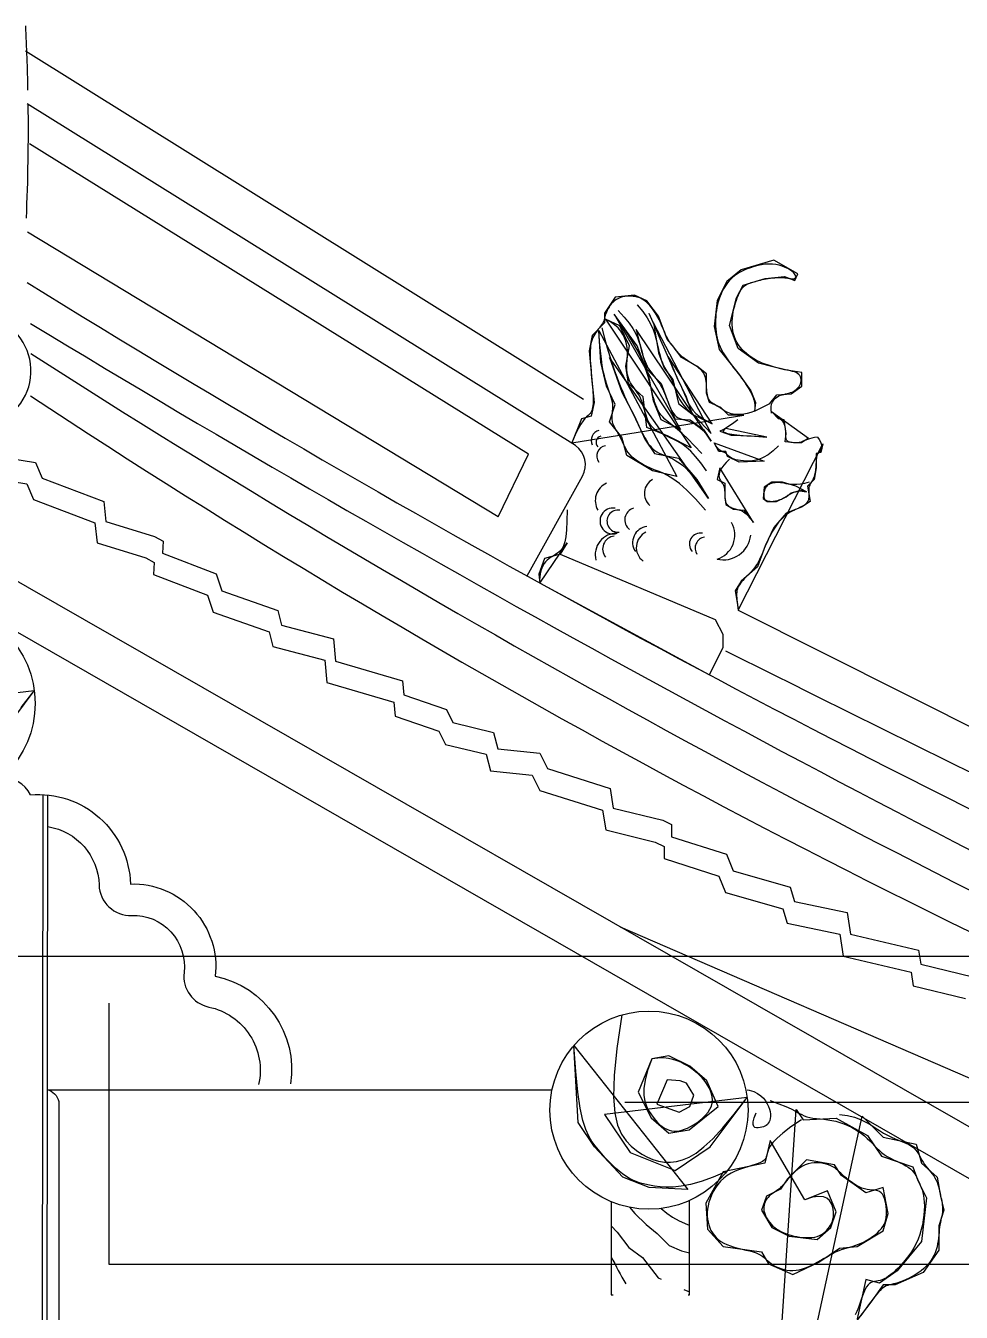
# Model space of a CAD drawing. Header units: metres. Extents: x 986 to 9059, y 312 to 6351.
# Drawn here: x 6278 to 7471, y 4300 to 5940 of the extents above; entities that cross this region are included whole.
import ezdxf

# ---------------------------------------------------------------- set-up
doc = ezdxf.new("R2010")
doc.units = ezdxf.units.M
for name, color, linetype in [('3', 3, 'Continuous'), ('4', 4, 'Continuous'), ('7', 7, 'Continuous'), ('DIM', 3, 'Continuous')]:
    doc.layers.add(name, color=color, linetype=linetype)
doc.dimstyles.get("Standard").update_dxf_attribs({"dimtxt": 2.5, "dimasz": 2.5, "dimexe": 1.25, "dimexo": 0.625, "dimtad": 1, "dimcen": 2.5, "dimazin": 3, "dimtfac": 1, "dimtmove": 0, "dimatfit": 3})

msp = doc.modelspace()

# ---------------------------------------------------------------- linework, layer by layer
at = {"layer": '3'}
msp.add_line((6298.95, 3742.85), (6300.65, 4960.08), dxfattribs=at)
for points in [[(6917.46, 5238.82), (6988.2, 5366.02, 0.38), (6979.29, 5405.1), (6280, 5840.81)], [(6284.25, 4959.83, -0.43), (6411.85, 4846.08, -0.46), (6519.82, 4728.42, -0.4), (6616.01, 4591.14)], [(6306.6, 4919.27, -0.36), (6371.86, 4844.9, 0.42), (6413.35, 4806.11, -0.46), (6480.12, 4733.34, 0.39), (6511.72, 4689.25, -0.42), (6575.19, 4590.3)], [(6305.33, 4583.81, -0.31), (6320.33, 4568.6), (6320.33, 4258.67, -0.31), (6305.33, 4243.46)], [(7024.77, 4370.87, 0.02), (7043.33, 4336.33)]]:
    msp.add_lwpolyline(points, format="xyb", dxfattribs=at)
for points in [[(6880.73, 5314.25), (6919.33, 5394.02), (6283.22, 5789.55)], [(6880.73, 5314.25), (6280.73, 5677.32)], [(6959.75, 5266.81), (7157.06, 5183.36), (7167.14, 5164.66), (7167.14, 5147.39), (7149.81, 5112.74), (6933.69, 5229.84)], [(6272.66, 5071.02), (6289.28, 5092.48), (6107.53, 5070.83)], [(6241.94, 5029.43), (6289.28, 5092.48)], [(7038.23, 4679.14), (7038.23, 4679.14), (7031.73, 4636.19), (7028.38, 4601.75), (7027.74, 4574.73), (7029.38, 4554), (7032.88, 4538.47), (7037.81, 4527.04), (7043.74, 4518.6), (7050.24, 4512.05), (7056.96, 4506.48), (7063.81, 4501.72), (7070.81, 4497.82), (7077.95, 4494.8), (7085.23, 4492.71), (7092.64, 4491.56), (7100.2, 4491.4), (7107.89, 4492.27), (7115.77, 4494.25), (7124.06, 4497.72), (7133.04, 4503.1), (7142.99, 4510.84), (7154.2, 4521.36), (7166.93, 4535.09), (7181.46, 4552.48), (7198.08, 4573.94), (7016.33, 4552.29), (7048.72, 4503.68), (7106.43, 4481.03), (7150.74, 4510.88), (7198.08, 4573.94)], [(7172.41, 4480.07), (7172.41, 4480.07), (7154.79, 4472.43), (7139.34, 4466.82), (7125.84, 4462.98), (7114.07, 4460.64), (7103.82, 4459.52), (7094.85, 4459.36), (7086.94, 4459.88), (7079.89, 4460.82), (7073.48, 4461.94), (7067.62, 4463.24), (7062.21, 4464.75), (7057.19, 4466.49), (7052.45, 4468.51), (7047.93, 4470.83), (7043.53, 4473.5), (7039.17, 4476.53), (7034.79, 4479.95), (7030.38, 4483.74), (7025.97, 4487.87), (7021.56, 4492.29), (7017.17, 4496.98), (7012.81, 4501.89), (7008.51, 4506.99), (7004.27, 4512.26), (7000.11, 4517.8), (6996.09, 4524.42), (6992.23, 4533.07), (6988.59, 4544.69), (6985.22, 4560.24), (6982.15, 4580.68), (6979.43, 4606.95), (6977.12, 4640), (7122.33, 4456.73), (7073.21, 4459.31), (7039.6, 4472.22), (7003.41, 4510.96), (6982.72, 4541.96), (6977.12, 4640)], [(7076.54, 4623.09), (7076.54, 4623.09), (7071.13, 4608.43), (7067.83, 4595.93), (7066.33, 4585.36), (7066.33, 4576.46), (7067.51, 4569.01), (7069.59, 4562.75), (7072.24, 4557.45), (7075.17, 4552.86), (7078.12, 4548.78), (7081.05, 4545.16), (7083.96, 4541.98), (7086.87, 4539.23), (7089.79, 4536.91), (7092.73, 4534.99), (7095.7, 4533.46), (7098.7, 4532.31), (7101.75, 4531.54), (7104.87, 4531.14), (7108.07, 4531.11), (7111.37, 4531.47), (7114.78, 4532.21), (7118.31, 4533.34), (7121.99, 4534.87), (7125.84, 4536.79), (7129.83, 4539.11), (7133.89, 4541.78), (7137.87, 4544.77), (7141.66, 4548.03), (7145.14, 4551.51), (7148.18, 4555.18), (7150.66, 4558.98), (7152.46, 4562.87), (7153.49, 4566.81), (7153.8, 4570.77), (7153.48, 4574.71), (7152.61, 4578.59), (7151.28, 4582.39), (7149.58, 4586.06), (7147.6, 4589.57), (7145.42, 4592.9), (7143.1, 4596.01), (7140.65, 4598.92), (7138.05, 4601.67), (7135.26, 4604.3), (7132.28, 4606.82), (7129.07, 4609.27), (7125.61, 4611.68), (7121.89, 4614.09), (7117.87, 4616.49), (7113.5, 4618.79), (7108.72, 4620.85), (7103.47, 4622.55), (7097.68, 4623.75), (7091.31, 4624.33), (7084.28, 4624.15), (7076.54, 4623.09), (7059.03, 4580.89), (7075.51, 4547.85), (7098.19, 4528.38), (7123.95, 4532.5), (7161.05, 4562.36), (7146.62, 4595.3), (7124.98, 4613.83), (7098.19, 4627.21), (7076.54, 4623.09)], [(7096.12, 4596.33), (7082.73, 4565.44), (7111.58, 4555.15), (7124.98, 4562.36), (7130.13, 4576.77), (7120.86, 4592.21), (7112.61, 4595.3), (7096.12, 4596.33)], [(7198.05, 4583.61), (7200.44, 4583.27), (7206.39, 4581.47), (7211.36, 4579.05), (7215.47, 4576.15), (7218.83, 4572.91), (7221.54, 4569.49), (7223.7, 4566.02), (7225.36, 4562.57), (7226.56, 4559.17), (7227.34, 4555.88), (7227.72, 4552.75), (7227.75, 4549.82), (7227.46, 4547.14), (7226.9, 4544.76), (7226.09, 4542.72), (7225.04, 4540.98), (7223.78, 4539.54), (7222.3, 4538.35), (7220.63, 4537.38), (7218.77, 4536.61), (7216.73, 4536.01), (7214.52, 4535.53), (7212.19, 4535.21), (7209.92, 4535.21), (7207.92, 4535.75), (7206.41, 4537.06), (7205.61, 4539.35), (7205.71, 4542.85), (7206.95, 4547.78), (7209.53, 4554.36)], [(7227.27, 4569.86), (7227.27, 4569.86), (7238.45, 4565.92), (7247.33, 4562.38), (7254.29, 4559.23), (7259.74, 4556.48), (7264.05, 4554.11), (7267.64, 4552.11), (7270.89, 4550.47), (7274.19, 4549.19), (7277.87, 4548.24), (7281.94, 4547.55), (7286.34, 4547.02), (7291, 4546.56), (7295.88, 4546.09), (7300.9, 4545.51), (7306.01, 4544.73), (7311.14, 4543.65), (7316.24, 4542.23), (7321.27, 4540.45), (7326.19, 4538.38), (7330.95, 4536.04), (7335.53, 4533.48), (7339.87, 4530.73), (7343.95, 4527.83), (7347.72, 4524.83), (7351.16, 4521.76), (7354.35, 4518.65), (7357.36, 4515.54), (7360.28, 4512.46), (7363.21, 4509.46), (7366.22, 4506.56), (7369.4, 4503.8), (7372.85, 4501.21), (7376.6, 4498.81), (7380.6, 4496.59), (7384.72, 4494.51), (7388.87, 4492.53), (7392.93, 4490.62), (7396.8, 4488.75), (7400.36, 4486.87), (7403.51, 4484.97), (7406.17, 4482.99), (7408.39, 4480.95), (7410.24, 4478.84), (7411.78, 4476.66), (7413.1, 4474.41), (7414.27, 4472.09), (7415.36, 4469.71), (7416.44, 4467.25), (7417.58, 4464.71), (7418.74, 4462.05), (7419.89, 4459.21), (7420.97, 4456.13), (7421.95, 4452.75), (7422.78, 4449.03), (7423.43, 4444.9), (7423.83, 4440.3), (7423.97, 4435.22), (7423.82, 4429.71), (7423.36, 4423.88), (7422.59, 4417.83), (7421.49, 4411.66), (7420.04, 4405.47), (7418.24, 4399.36), (7416.08, 4393.43), (7413.54, 4387.75), (7410.69, 4382.36), (7407.59, 4377.27), (7404.3, 4372.48), (7400.89, 4368), (7397.42, 4363.84), (7393.96, 4360.01), (7390.58, 4356.51), (7387.32, 4353.36), (7384.2, 4350.56), (7381.19, 4348.09), (7378.3, 4345.95), (7375.51, 4344.14), (7372.81, 4342.66), (7370.2, 4341.49), (7367.67, 4340.64), (7365.21, 4340.08), (7362.83, 4339.69), (7360.52, 4339.31), (7358.3, 4338.81), (7356.16, 4338.04), (7354.11, 4336.86), (7352.16, 4335.11), (7350.31, 4332.65), (7348.55, 4329.4), (7346.86, 4325.45), (7345.2, 4320.99), (7343.52, 4316.17), (7341.79, 4311.16), (7339.97, 4306.12), (7338.02, 4301.22), (7335.9, 4296.64)], [(7267.17, 4545.5), (7267.17, 4545.5), (7253.9, 4536.29), (7243.73, 4528.48), (7236.23, 4521.92), (7230.96, 4516.46), (7227.5, 4511.94), (7225.4, 4508.21), (7224.23, 4505.11), (7223.57, 4502.5), (7223.03, 4500.23), (7222.46, 4498.25), (7221.73, 4496.51), (7220.75, 4494.95), (7219.41, 4493.55), (7217.6, 4492.25), (7215.2, 4491), (7212.12, 4489.76), (7208.28, 4488.49), (7203.81, 4487.13), (7198.86, 4485.64), (7193.6, 4483.95), (7188.18, 4482.02), (7182.76, 4479.8), (7177.51, 4477.23), (7172.58, 4474.26), (7168.11, 4470.86), (7164.11, 4467.09), (7160.57, 4463), (7157.48, 4458.67), (7154.82, 4454.16), (7152.58, 4449.55), (7150.74, 4444.91), (7149.31, 4440.3), (7148.25, 4435.79), (7147.56, 4431.39), (7147.22, 4427.11), (7147.23, 4422.95), (7147.56, 4418.94), (7148.21, 4415.08), (7149.17, 4411.37), (7150.41, 4407.82), (7151.94, 4404.45), (7153.77, 4401.26), (7155.91, 4398.26), (7158.4, 4395.46), (7161.26, 4392.86), (7164.49, 4390.48), (7168.14, 4388.33), (7172.21, 4386.41), (7176.71, 4384.73), (7181.53, 4383.23), (7186.52, 4381.89), (7191.57, 4380.64), (7196.52, 4379.45), (7201.26, 4378.26), (7205.64, 4377.03), (7209.53, 4375.71), (7212.84, 4374.26), (7215.65, 4372.69), (7218.08, 4371.03), (7220.25, 4369.29), (7222.28, 4367.51), (7224.29, 4365.69), (7226.4, 4363.86), (7228.75, 4362.05), (7231.41, 4360.28), (7234.37, 4358.59), (7237.61, 4357.04), (7241.08, 4355.68), (7244.73, 4354.57), (7248.54, 4353.75), (7252.46, 4353.27), (7256.46, 4353.19), (7260.49, 4353.55), (7264.54, 4354.3), (7268.59, 4355.4), (7272.62, 4356.79), (7276.62, 4358.43), (7280.57, 4360.25), (7284.44, 4362.22), (7288.23, 4364.27), (7291.92, 4366.35), (7295.51, 4368.44), (7299.01, 4370.49), (7302.41, 4372.48), (7305.73, 4374.36), (7308.96, 4376.1), (7312.12, 4377.67), (7315.21, 4379.03), (7318.22, 4380.17), (7321.2, 4381.12), (7324.17, 4381.97), (7327.17, 4382.77), (7330.21, 4383.58), (7333.34, 4384.48), (7336.58, 4385.52), (7339.96, 4386.78), (7343.5, 4388.3), (7347.14, 4390.06), (7350.8, 4392.04), (7354.42, 4394.21), (7357.91, 4396.53), (7361.21, 4398.98), (7364.24, 4401.52), (7366.93, 4404.13), (7369.22, 4406.78), (7371.12, 4409.48), (7372.66, 4412.25), (7373.86, 4415.11), (7374.75, 4418.07), (7375.35, 4421.16), (7375.69, 4424.38), (7375.8, 4427.75), (7375.7, 4431.28), (7375.38, 4434.89), (7374.85, 4438.47), (7374.09, 4441.92), (7373.11, 4445.15), (7371.9, 4448.05), (7370.46, 4450.53), (7368.78, 4452.48), (7366.86, 4453.86), (7364.71, 4454.74), (7362.34, 4455.27), (7359.77, 4455.58), (7357.01, 4455.8), (7354.08, 4456.07), (7350.97, 4456.52), (7347.72, 4457.28), (7344.34, 4458.46), (7340.87, 4460.02), (7337.39, 4461.88), (7333.96, 4463.97), (7330.62, 4466.22), (7327.46, 4468.55), (7324.51, 4470.88), (7321.86, 4473.15), (7319.52, 4475.3), (7317.43, 4477.31), (7315.5, 4479.19), (7313.63, 4480.95), (7311.73, 4482.59), (7309.7, 4484.11), (7307.44, 4485.51), (7304.86, 4486.81), (7301.89, 4488), (7298.58, 4489.03), (7295.01, 4489.87), (7291.23, 4490.46), (7287.34, 4490.75), (7283.4, 4490.7), (7279.49, 4490.27), (7275.67, 4489.4), (7272.02, 4488.06), (7268.55, 4486.32), (7265.27, 4484.26), (7262.18, 4481.97), (7259.31, 4479.51), (7256.65, 4476.99), (7254.22, 4474.47), (7252.02, 4472.05), (7250.06, 4469.78), (7248.29, 4467.67), (7246.66, 4465.71), (7245.14, 4463.88), (7243.67, 4462.17), (7242.2, 4460.58), (7240.69, 4459.07), (7239.09, 4457.65), (7237.37, 4456.3), (7235.54, 4454.99), (7233.65, 4453.69), (7231.75, 4452.39), (7229.86, 4451.05), (7228.02, 4449.66), (7226.29, 4448.17), (7224.68, 4446.58), (7223.25, 4444.85), (7222, 4442.99), (7220.97, 4441.01), (7220.15, 4438.92), (7219.59, 4436.72), (7219.28, 4434.43), (7219.25, 4432.05), (7219.51, 4429.6), (7220.08, 4427.08), (7220.93, 4424.52), (7222.06, 4421.95), (7223.43, 4419.4), (7225.03, 4416.91), (7226.83, 4414.49), (7228.82, 4412.19), (7230.96, 4410.04), (7233.25, 4408.04), (7235.68, 4406.22), (7238.28, 4404.55), (7241.03, 4403.02), (7243.96, 4401.64), (7247.07, 4400.38), (7250.37, 4399.25), (7253.87, 4398.22), (7257.57, 4397.31), (7261.41, 4396.53), (7265.34, 4395.9), (7269.3, 4395.46), (7273.22, 4395.22), (7277.04, 4395.21), (7280.71, 4395.47), (7284.17, 4396.01), (7287.36, 4396.85), (7290.28, 4397.98), (7292.96, 4399.35), (7295.39, 4400.95), (7297.6, 4402.73), (7299.6, 4404.68), (7301.4, 4406.75), (7303.01, 4408.93), (7304.45, 4411.18), (7305.68, 4413.54), (7306.7, 4416.02), (7307.47, 4418.66), (7307.97, 4421.5), (7308.18, 4424.55), (7308.08, 4427.86), (7307.63, 4431.44), (7306.79, 4435.28), (7305.35, 4439.11), (7303.1, 4442.6), (7299.8, 4445.42), (7295.23, 4447.26), (7289.16, 4447.79), (7281.36, 4446.69), (7271.61, 4443.62), (7227.27, 4518.92), (7222.83, 4498.99), (7220.62, 4490.13), (7167.41, 4479.06), (7145.24, 4439.2), (7147.46, 4405.98), (7167.41, 4383.83), (7216.18, 4377.18), (7225.05, 4361.68), (7256.09, 4348.39), (7289.34, 4363.9), (7315.94, 4381.61), (7338.11, 4383.83), (7371.37, 4403.76), (7378.02, 4425.91), (7371.37, 4459.13), (7349.2, 4452.48), (7318.16, 4474.63), (7309.29, 4487.92), (7273.82, 4494.56), (7249.44, 4470.2), (7240.57, 4456.91), (7222.83, 4448.05), (7216.18, 4430.34), (7229.48, 4408.19), (7251.65, 4397.12), (7287.12, 4392.69), (7304.86, 4408.19), (7311.51, 4428.12), (7300.43, 4454.7), (7271.61, 4443.62)], [(7239.79, 4243.68), (7260.52, 4558.79), (7269.39, 4545.5), (7311.51, 4547.72), (7351.42, 4525.57), (7369.15, 4498.99), (7409.06, 4485.7), (7415.71, 4467.99), (7426.79, 4445.84), (7420.14, 4390.47), (7389.1, 4352.82), (7366.93, 4337.32), (7349.2, 4341.75), (7338.11, 4291.6)], [(7278.26, 4245.09), (7344.76, 4549.93), (7371.37, 4523.35), (7413.49, 4514.49), (7420.14, 4490.13), (7440.09, 4472.42), (7444.53, 4448.05), (7448.96, 4430.34), (7442.31, 4410.4), (7442.31, 4379.4), (7422.36, 4350.61), (7386.89, 4335.11), (7371.37, 4335.11), (7355.85, 4312.96), (7322.59, 4269.45)], [(7315.94, 4552.14), (7315.94, 4552.14), (7326.06, 4550.83), (7334.9, 4548.66), (7342.66, 4545.84), (7349.52, 4542.55), (7355.67, 4538.98), (7361.3, 4535.33), (7366.6, 4531.78), (7371.74, 4528.52), (7376.87, 4525.7), (7381.96, 4523.28), (7386.94, 4521.16), (7391.74, 4519.25), (7396.27, 4517.46), (7400.47, 4515.7), (7404.26, 4513.88), (7407.58, 4511.91), (7410.36, 4509.72), (7412.69, 4507.33), (7414.66, 4504.79), (7416.35, 4502.13), (7417.88, 4499.4), (7419.32, 4496.65), (7420.78, 4493.92), (7422.36, 4491.24), (7424.11, 4488.66), (7426.02, 4486.15), (7428.03, 4483.7), (7430.07, 4481.27), (7432.1, 4478.85), (7434.05, 4476.4), (7435.87, 4473.89), (7437.51, 4471.31), (7438.91, 4468.63), (7440.11, 4465.88), (7441.12, 4463.07), (7441.99, 4460.24), (7442.73, 4457.4), (7443.38, 4454.59), (7443.97, 4451.84), (7444.53, 4449.16), (7445.08, 4446.58), (7445.61, 4444.09), (7446.09, 4441.66), (7446.51, 4439.29), (7446.85, 4436.95), (7447.07, 4434.63), (7447.17, 4432.31), (7447.11, 4429.97), (7446.89, 4427.59), (7446.53, 4425.17), (7446.07, 4422.67), (7445.54, 4420.09), (7444.98, 4417.41), (7444.41, 4414.6), (7443.88, 4411.66), (7443.42, 4408.56), (7443.05, 4405.29), (7442.72, 4401.88), (7442.4, 4398.35), (7442.03, 4394.72), (7441.56, 4391.02), (7440.92, 4387.28), (7440.08, 4383.52), (7438.98, 4379.77), (7437.58, 4376.05), (7435.88, 4372.39), (7433.88, 4368.81), (7431.59, 4365.33), (7429.03, 4361.96), (7426.2, 4358.75), (7423.11, 4355.69), (7419.77, 4352.82), (7416.2, 4350.16), (7412.45, 4347.71), (7408.6, 4345.47), (7404.71, 4343.46), (7400.86, 4341.67), (7397.12, 4340.11), (7393.54, 4338.78), (7390.21, 4337.69), (7387.17, 4336.83), (7384.41, 4336.14), (7381.88, 4335.54), (7379.54, 4334.97), (7377.36, 4334.34), (7375.3, 4333.59), (7373.31, 4332.64), (7371.37, 4331.41), (7369.42, 4329.86), (7367.44, 4327.96), (7365.39, 4325.71), (7363.24, 4323.13), (7360.95, 4320.2), (7358.48, 4316.94), (7355.81, 4313.33), (7352.89, 4309.4), (7349.72, 4305.15), (7346.32, 4300.69), (7342.77, 4296.14)], [(7047.88, 4433.99), (7054.74, 4426.18), (7069.14, 4411.94), (7083.5, 4400.38), (7098.42, 4385.13), (7114.51, 4378.29), (7124.36, 4375.65)], [(7088.34, 4432.44), (7088.41, 4432.38), (7095.46, 4426.33), (7102.78, 4421.34), (7111.34, 4416.81), (7122.12, 4412.17), (7124.36, 4411.32)], [(7024.77, 4410.24), (7032.34, 4402.17), (7047.27, 4382.73), (7064.6, 4370), (7084.74, 4344.04), (7088.52, 4342.19)], [(7117.12, 4329.05), (7124.36, 4326.19)]]:
    msp.add_lwpolyline(points, dxfattribs=at)
for centre, radius, start, end in [((3683.71, 5808.43), 2597.97, 1.1, 2.91), ((3683.71, 5808.43), 2597.97, 357.5, 0.71), ((14085.35, 18171.87), 14786.57, 238.14, 244.94), ((16529.76, 22438.05), 19743.59, 238.74, 243.86), ((13534.19, 16819.1), 13422.67, 237.31, 244.88), ((12133.73, 14332.54), 10620.16, 236.58, 246.72), ((35871.33, 62607.72), 64233.02, 243.46, 244.13), ((6250.88, 4943.71), 37.05, 25.78, 97.11)]:
    msp.add_arc(centre, radius, start, end, dxfattribs=at)
at = {"layer": '4'}
for p, q in [((7657.42, 4368.94), (6164.85, 5226.17)), ((7186.62, 5195.39), (7862.98, 4855.51)), ((6304.95, 3742.85), (6306.65, 4959.6))]:
    msp.add_line(p, q, dxfattribs=at)
for points in [[(6989.57, 5463.59), (6278.12, 5907.89)], [(7229.22, 5446.43), (7229.22, 5446.43), (7228.73, 5450.78), (7228.77, 5454.53), (7229.28, 5457.73), (7230.2, 5460.44), (7231.46, 5462.7), (7232.99, 5464.57), (7234.74, 5466.1), (7236.64, 5467.34), (7238.64, 5468.34), (7240.69, 5469.14), (7242.8, 5469.8), (7244.93, 5470.36), (7247.06, 5470.87), (7249.18, 5471.37), (7251.26, 5471.91), (7253.29, 5472.54), (7255.24, 5473.3), (7257.09, 5474.18), (7258.84, 5475.2), (7260.46, 5476.34), (7261.94, 5477.61), (7263.25, 5479), (7264.39, 5480.5), (7265.34, 5482.13), (7266.07, 5483.86), (7266.58, 5485.67), (7266.84, 5487.51), (7266.84, 5489.35), (7266.57, 5491.13), (7266, 5492.83), (7265.12, 5494.4), (7263.91, 5495.8), (7262.36, 5497), (7260.49, 5498.03), (7258.32, 5498.92), (7255.87, 5499.7), (7253.16, 5500.42), (7250.21, 5501.11), (7247.05, 5501.8), (7243.69, 5502.53), (7240.16, 5503.34), (7236.5, 5504.23), (7232.74, 5505.21), (7228.91, 5506.31), (7225.05, 5507.51), (7221.2, 5508.84), (7217.39, 5510.31), (7213.67, 5511.92), (7210.05, 5513.68), (7206.56, 5515.59), (7203.22, 5517.67), (7200.03, 5519.9), (7197.02, 5522.3), (7194.19, 5524.86), (7191.57, 5527.59), (7189.16, 5530.48), (7186.98, 5533.55), (7185.04, 5536.78), (7183.34, 5540.17), (7181.91, 5543.69), (7180.74, 5547.36), (7179.85, 5551.14), (7179.25, 5555.04), (7178.95, 5559.05), (7178.94, 5563.14), (7179.2, 5567.28), (7179.69, 5571.42), (7180.38, 5575.5), (7181.21, 5579.47), (7182.16, 5583.29), (7183.19, 5586.91), (7184.26, 5590.26), (7185.33, 5593.33), (7186.41, 5596.1), (7187.5, 5598.59), (7188.6, 5600.82), (7189.72, 5602.8), (7190.86, 5604.55), (7192.04, 5606.08), (7193.24, 5607.4), (7194.49, 5608.53), (7195.78, 5609.5), (7197.12, 5610.33), (7198.53, 5611.05), (7200, 5611.68), (7201.54, 5612.25), (7203.17, 5612.79), (7204.88, 5613.32), (7206.69, 5613.86), (7208.6, 5614.42), (7210.61, 5614.98), (7212.72, 5615.54), (7214.94, 5616.09), (7217.26, 5616.62), (7219.7, 5617.13), (7222.24, 5617.6), (7224.9, 5618.04), (7227.63, 5618.43), (7230.41, 5618.76), (7233.2, 5619.03), (7235.95, 5619.22), (7238.64, 5619.32), (7241.23, 5619.33), (7243.69, 5619.23), (7245.98, 5619.03), (7248.1, 5618.75), (7250.05, 5618.44), (7251.83, 5618.14), (7253.46, 5617.88), (7254.92, 5617.71), (7256.22, 5617.68), (7257.37, 5617.81), (7258.36, 5618.14), (7259.15, 5618.67), (7259.68, 5619.4), (7259.93, 5620.31), (7259.82, 5621.38), (7259.33, 5622.63), (7258.39, 5624.02), (7256.96, 5625.56), (7255.02, 5627.22), (7252.58, 5628.94), (7249.7, 5630.65), (7246.42, 5632.27), (7242.79, 5633.72), (7238.84, 5634.94), (7234.63, 5635.85), (7230.21, 5636.37), (7225.62, 5636.46), (7220.92, 5636.14), (7216.18, 5635.46), (7211.47, 5634.49), (7206.86, 5633.26), (7202.41, 5631.84), (7198.19, 5630.28), (7194.26, 5628.62), (7190.69, 5626.92), (7187.44, 5625.16), (7184.49, 5623.33), (7181.81, 5621.43), (7179.35, 5619.43), (7177.09, 5617.32), (7174.99, 5615.08), (7173.02, 5612.71), (7171.16, 5610.18), (7169.39, 5607.51), (7167.73, 5604.68), (7166.18, 5601.71), (7164.75, 5598.6), (7163.43, 5595.35), (7162.24, 5591.96), (7161.18, 5588.43), (7160.25, 5584.77), (7159.46, 5581), (7158.81, 5577.14), (7158.29, 5573.23), (7157.93, 5569.27), (7157.7, 5565.3), (7157.63, 5561.34), (7157.71, 5557.42), (7157.94, 5553.54), (7158.35, 5549.71), (7158.94, 5545.91), (7159.75, 5542.14), (7160.79, 5538.37), (7162.07, 5534.61), (7163.63, 5530.82), (7165.47, 5527.02), (7167.6, 5523.18), (7169.98, 5519.32), (7172.55, 5515.49), (7175.25, 5511.69), (7178.01, 5507.96), (7180.78, 5504.32), (7183.49, 5500.8), (7186.1, 5497.43), (7188.54, 5494.22), (7190.82, 5491.16), (7192.95, 5488.23), (7194.94, 5485.39), (7196.8, 5482.64), (7198.55, 5479.93), (7200.18, 5477.25), (7201.72, 5474.58), (7203.16, 5471.89), (7204.48, 5469.13), (7205.63, 5466.27), (7206.58, 5463.25), (7207.27, 5460.05), (7207.69, 5456.61), (7207.77, 5452.89), (7207.49, 5448.85), (7227.15, 5458.87), (7235.72, 5469.89), (7254.1, 5471.11), (7267.58, 5480.91), (7267.58, 5498.04), (7245.53, 5501.72), (7212.44, 5510.29), (7186.71, 5528.65), (7175.68, 5558.03), (7184.26, 5593.53), (7192.84, 5609.44), (7203.86, 5613.11), (7221.02, 5618.01), (7245.53, 5620.46), (7259.01, 5615.56), (7262.68, 5624.13), (7232.05, 5641.27), (7190.38, 5629.03), (7172, 5614.34), (7159.75, 5589.86), (7156.07, 5556.8), (7162.2, 5527.42), (7187.93, 5495.6), (7202.64, 5474.78), (7208.77, 5460.09), (7207.49, 5448.85)], [(7207.49, 5448.85), (7207.49, 5448.85), (7202.59, 5447.22), (7198.04, 5446.01), (7193.83, 5445.19), (7189.95, 5444.72), (7186.39, 5444.55), (7183.16, 5444.66), (7180.24, 5445), (7177.64, 5445.53), (7175.33, 5446.21), (7173.29, 5447.02), (7171.45, 5447.93), (7169.77, 5448.92), (7168.22, 5449.95), (7166.72, 5451.01), (7165.25, 5452.06), (7163.75, 5453.08), (7162.19, 5454.05), (7160.57, 5454.98), (7158.95, 5455.89), (7157.34, 5456.8), (7155.78, 5457.73), (7154.3, 5458.7), (7152.93, 5459.73), (7151.7, 5460.83), (7150.64, 5462.03), (7149.73, 5463.33), (7148.96, 5464.76), (7148.33, 5466.31), (7147.81, 5468.01), (7147.39, 5469.87), (7147.06, 5471.89), (7146.8, 5474.09), (7146.59, 5476.47), (7146.41, 5478.99), (7146.23, 5481.6), (7146.01, 5484.24), (7145.72, 5486.86), (7145.33, 5489.41), (7144.82, 5491.84), (7144.14, 5494.09), (7143.28, 5496.12), (7142.24, 5497.95), (7141.03, 5499.62), (7139.65, 5501.15), (7138.12, 5502.57), (7136.45, 5503.93), (7134.64, 5505.23), (7132.71, 5506.53), (7130.66, 5507.84), (7128.54, 5509.18), (7126.36, 5510.54), (7124.15, 5511.94), (7121.96, 5513.37), (7119.81, 5514.85), (7117.73, 5516.38), (7115.76, 5517.96), (7113.91, 5519.59), (7112.18, 5521.26), (7110.57, 5522.95), (7109.07, 5524.64), (7107.66, 5526.31), (7106.34, 5527.94), (7105.09, 5529.52), (7103.91, 5531.01), (7102.79, 5532.43), (7101.71, 5533.8), (7100.66, 5535.18), (7099.62, 5536.62), (7098.58, 5538.18), (7097.53, 5539.91), (7096.45, 5541.85), (7095.33, 5544.07), (7094.15, 5546.6), (7092.92, 5549.39), (7091.63, 5552.38), (7090.28, 5555.52), (7088.87, 5558.75), (7087.41, 5562), (7085.88, 5565.22), (7084.3, 5568.35), (7082.67, 5571.33), (7080.98, 5574.16), (7079.24, 5576.82), (7077.46, 5579.32), (7075.64, 5581.64), (7073.79, 5583.79), (7071.91, 5585.75), (7070.01, 5587.53), (7068.08, 5589.12), (7066.12, 5590.52), (7064.11, 5591.74), (7062.04, 5592.78), (7059.9, 5593.65), (7057.66, 5594.36), (7055.31, 5594.9), (7052.85, 5595.28), (7050.26, 5595.51), (7047.58, 5595.57), (7044.84, 5595.44), (7042.08, 5595.1), (7039.34, 5594.55), (7036.65, 5593.76), (7034.07, 5592.72), (7031.61, 5591.41), (7029.32, 5589.82), (7027.21, 5587.99), (7025.29, 5585.99), (7023.54, 5583.86), (7021.99, 5581.65), (7020.64, 5579.41), (7019.49, 5577.21), (7018.54, 5575.08), (7017.79, 5573.08), (7017.2, 5571.19), (7016.7, 5569.38), (7016.24, 5567.64), (7015.76, 5565.93), (7015.21, 5564.24), (7014.52, 5562.54), (7013.64, 5560.8), (7012.53, 5559.01), (7011.22, 5557.17), (7009.78, 5555.26), (7008.25, 5553.3), (7006.7, 5551.29), (7005.17, 5549.21), (7003.72, 5547.08), (7002.41, 5544.89), (7001.28, 5542.63), (7000.33, 5540.29), (6999.55, 5537.81), (6998.93, 5535.17), (6998.47, 5532.33), (6998.16, 5529.25), (6997.97, 5525.9), (6997.91, 5522.24), (6997.97, 5518.26), (6998.12, 5514), (6998.36, 5509.56), (6998.65, 5505), (6999, 5500.4), (6999.38, 5495.84), (6999.77, 5491.4), (7000.16, 5487.15), (7000.53, 5483.15), (7000.88, 5479.4), (7001.18, 5475.87), (7001.44, 5472.56), (7001.64, 5469.44), (7001.77, 5466.49), (7001.82, 5463.69), (7001.79, 5461.03), (7001.67, 5458.49), (7001.43, 5456.07), (7001.06, 5453.78), (7000.54, 5451.64), (6999.87, 5449.64), (6999.01, 5447.79), (6997.95, 5446.11), (6996.69, 5444.61), (6995.19, 5443.22), (6993.41, 5441.66), (6991.32, 5439.56), (6988.88, 5436.56), (6986.03, 5432.31), (6982.73, 5426.43), (6978.95, 5418.58), (6974.63, 5408.39), (7193.98, 5443.89), (7174.37, 5443.89), (7164.57, 5453.69), (7149.86, 5459.81), (7146.19, 5472.05), (7146.19, 5496.53), (7133.93, 5506.33), (7114.33, 5517.34), (7103.3, 5532.03), (7095.95, 5540.6), (7084.92, 5569.98), (7070.21, 5589.57), (7054.28, 5596.91), (7029.77, 5594.47), (7016.29, 5573.66), (7016.29, 5561.41), (7000.36, 5545.5), (6996.69, 5525.91), (7000.36, 5484.29), (7002.82, 5459.81), (6999.14, 5442.67), (6986.89, 5439), (6974.63, 5408.39)], [(6122.16, 5460.8), (6175.2, 5446.14), (6182.63, 5428.9), (6233.63, 5413.36), (6238.02, 5392.09), (6290.82, 5383.45), (6299.48, 5363.34), (6377.72, 5333.62), (6380.47, 5308.25), (6442.5, 5289.27), (6453.36, 5283.04), (6452.48, 5267.68), (6521.1, 5241.32), (6528.28, 5219.89), (6599.77, 5194.77), (6604.32, 5176.29), (6670.62, 5158.47), (6673.21, 5130.3), (6758.72, 5105.05), (6760.42, 5087.29)], [(7287.89, 5415.79), (7287.89, 5415.79), (7283.8, 5415.24), (7280.33, 5414.55), (7277.42, 5413.78), (7274.96, 5412.95), (7272.9, 5412.12), (7271.14, 5411.31), (7269.6, 5410.56), (7268.21, 5409.92), (7266.91, 5409.42), (7265.65, 5409.04), (7264.43, 5408.78), (7263.22, 5408.61), (7262.03, 5408.53), (7260.82, 5408.5), (7259.59, 5408.53), (7258.31, 5408.6), (7256.98, 5408.69), (7255.64, 5408.81), (7254.3, 5408.99), (7253, 5409.24), (7251.78, 5409.57), (7250.67, 5410), (7249.7, 5410.56), (7248.91, 5411.25), (7248.33, 5412.09), (7247.91, 5413.08), (7247.64, 5414.2), (7247.49, 5415.46), (7247.4, 5416.84), (7247.36, 5418.34), (7247.33, 5419.95), (7247.28, 5421.66), (7247.17, 5423.46), (7247, 5425.31), (7246.75, 5427.18), (7246.41, 5429.01), (7245.98, 5430.78), (7245.44, 5432.43), (7244.79, 5433.93), (7244.01, 5435.22), (7243.1, 5436.31), (7242, 5437.3), (7240.67, 5438.31), (7239.07, 5439.5), (7237.15, 5440.98), (7234.85, 5442.91), (7232.14, 5445.4), (7228.97, 5448.61), (7276.08, 5414.52), (7267.5, 5408.39), (7258.92, 5408.39), (7246.67, 5409.62), (7247.89, 5420.64), (7245.44, 5437.77), (7238.09, 5439), (7228.97, 5448.61)], [(6107.92, 5434.01), (6164.1, 5418.93), (6171.52, 5401.69), (6222.53, 5386.15), (6226.91, 5364.88), (6279.72, 5356.24), (6288.38, 5336.13), (6366.62, 5306.42), (6369.37, 5281.04), (6431.39, 5262.06), (6442.26, 5255.84), (6441.38, 5240.47), (6509.99, 5214.12), (6517.18, 5192.69), (6588.67, 5167.56), (6593.22, 5149.09), (6659.52, 5131.27), (6662.11, 5103.1), (6747.61, 5077.85), (6749.31, 5060.09)], [(7287.89, 5415.79), (7287.89, 5415.79), (7290, 5412.7), (7291.47, 5409.9), (7292.38, 5407.38), (7292.82, 5405.12), (7292.88, 5403.14), (7292.63, 5401.41), (7292.18, 5399.93), (7291.6, 5398.7), (7290.97, 5397.7), (7290.32, 5396.88), (7289.66, 5396.17), (7289.02, 5395.5), (7288.41, 5394.83), (7287.84, 5394.07), (7287.33, 5393.17), (7286.9, 5392.07), (7286.56, 5390.72), (7286.31, 5389.14), (7286.11, 5387.38), (7285.96, 5385.47), (7285.83, 5383.45), (7285.72, 5381.37), (7285.61, 5379.27), (7285.47, 5377.18), (7285.3, 5375.14), (7285.08, 5373.17), (7284.81, 5371.26), (7284.48, 5369.43), (7284.08, 5367.67), (7283.61, 5365.99), (7283.05, 5364.4), (7282.41, 5362.9), (7281.68, 5361.49), (7280.89, 5360.14), (7280.07, 5358.82), (7279.27, 5357.49), (7278.51, 5356.13), (7277.84, 5354.69), (7277.29, 5353.15), (7276.89, 5351.47), (7276.68, 5349.63), (7276.59, 5347.67), (7276.6, 5345.62), (7276.64, 5343.54), (7276.66, 5341.47), (7276.61, 5339.45), (7276.43, 5337.53), (7276.08, 5335.76), (7275.51, 5334.17), (7274.72, 5332.75), (7273.72, 5331.47), (7272.53, 5330.3), (7271.16, 5329.24), (7269.62, 5328.24), (7267.92, 5327.3), (7266.07, 5326.38), (7264.09, 5325.45), (7262, 5324.51), (7259.83, 5323.53), (7257.59, 5322.47), (7255.32, 5321.34), (7253.03, 5320.09), (7250.75, 5318.72), (7248.51, 5317.2), (7246.31, 5315.5), (7244.18, 5313.65), (7242.11, 5311.65), (7240.11, 5309.52), (7238.17, 5307.26), (7236.3, 5304.89), (7234.5, 5302.41), (7232.78, 5299.85), (7231.13, 5297.21), (7229.55, 5294.5), (7228.04, 5291.72), (7226.58, 5288.86), (7225.16, 5285.94), (7223.79, 5282.95), (7222.45, 5279.91), (7221.14, 5276.8), (7219.84, 5273.64), (7218.54, 5270.44), (7217.21, 5267.24), (7215.83, 5264.05), (7214.37, 5260.89), (7212.81, 5257.8), (7211.13, 5254.8), (7209.29, 5251.91), (7207.3, 5249.14), (7205.18, 5246.51), (7202.99, 5244), (7200.77, 5241.6), (7198.56, 5239.33), (7196.43, 5237.16), (7194.41, 5235.1), (7192.55, 5233.14), (7190.89, 5231.27), (7189.44, 5229.46), (7188.19, 5227.69), (7187.13, 5225.92), (7186.27, 5224.12), (7185.6, 5222.26), (7185.1, 5220.31), (7184.79, 5218.24), (7184.64, 5216.02), (7184.64, 5213.64), (7184.78, 5211.08), (7185.02, 5208.35), (7185.34, 5205.42), (7185.73, 5202.29), (7186.17, 5198.95), (7186.62, 5195.39), (7294.46, 5407.17), (7292.01, 5396.15), (7285.88, 5394.93), (7285.88, 5376.57), (7283.43, 5361.88), (7274.85, 5353.31), (7278.53, 5333.72), (7267.5, 5326.38), (7247.89, 5319.03), (7231.96, 5300.67), (7220.94, 5277.41), (7211.13, 5250.48), (7190.3, 5232.12), (7182.95, 5219.88), (7185.4, 5205.19), (7186.62, 5195.39)], [(6760.41, 5087.34), (6814.59, 5068.68), (6822.99, 5051.89), (6874.8, 5039.3), (6880.4, 5018.32), (6933.61, 5012.73), (6943.41, 4993.14), (7023.22, 4967.96), (7027.43, 4942.78), (7090.44, 4927.4), (7101.64, 4921.8), (7101.64, 4906.41), (7171.65, 4884.03), (7180.05, 4863.05), (7252.87, 4842.07), (7258.47, 4823.88), (7325.68, 4809.89), (7329.88, 4781.92), (7416.7, 4761.61), (7419.41, 4743.98), (7485.95, 4727.7)], [(6749.31, 5060.09), (6805.06, 5040.88), (6813.46, 5024.09), (6865.27, 5011.5), (6870.87, 4990.52), (6924.08, 4984.93), (6933.88, 4965.34), (7013.7, 4940.16), (7017.9, 4914.98), (7080.91, 4899.6), (7092.11, 4894), (7092.11, 4878.61), (7162.13, 4856.23), (7170.53, 4835.25), (7243.34, 4814.27), (7248.94, 4796.08), (7316.15, 4782.09), (7320.35, 4754.12), (7407.17, 4733.81), (7409.89, 4716.18), (7476.42, 4699.9)], [(7024.77, 4441.02), (7024.77, 4322.16), (7027.22, 4322.16)], [(7122.66, 4322.16), (7124.36, 4322.16), (7124.36, 4442.47)]]:
    msp.add_lwpolyline(points, dxfattribs=at)
for centre in [(6164.08, 5076.28), (7072.88, 4557.74)]:
    msp.add_circle(centre, 126.25, dxfattribs=at)
msp.add_arc((6213.66, 5500.15), 71.34, 283.05, 72.52, dxfattribs=at)
at = {"layer": '7'}
for p, q in [((6159.65, 5293.71), (7683.43, 4420.89)), ((7036.35, 4791.53), (7909.2, 4413.38)), ((6305.33, 4583.81), (6949.35, 4583.81))]:
    msp.add_line(p, q, dxfattribs=at)
for points in [[(7033.45, 5577.33), (7033.45, 5577.33), (7041.27, 5568.67), (7047.43, 5561), (7052.16, 5554.2), (7055.7, 5548.16), (7058.27, 5542.78), (7060.12, 5537.95), (7061.47, 5533.55), (7062.55, 5529.48), (7063.58, 5525.65), (7064.6, 5522.02), (7065.64, 5518.58), (7066.73, 5515.32), (7067.89, 5512.21), (7069.14, 5509.24), (7070.52, 5506.4), (7072.05, 5503.67), (7073.74, 5501.04), (7075.56, 5498.48), (7077.47, 5495.96), (7079.43, 5493.47), (7081.4, 5490.98), (7083.34, 5488.47), (7085.2, 5485.91), (7086.96, 5483.27), (7088.57, 5480.55), (7090.05, 5477.75), (7091.41, 5474.89), (7092.68, 5472), (7093.87, 5469.09), (7095, 5466.17), (7096.1, 5463.28), (7097.17, 5460.42), (7098.25, 5457.62), (7099.34, 5454.92), (7100.48, 5452.33), (7101.69, 5449.89), (7102.98, 5447.63), (7104.38, 5445.59), (7105.91, 5443.79), (7107.59, 5442.26), (7109.43, 5441.03), (7111.44, 5440.02), (7113.6, 5439.19), (7115.91, 5438.44), (7118.35, 5437.71), (7120.91, 5436.93), (7123.59, 5436.02), (7126.38, 5434.92), (7129.26, 5433.55), (7132.24, 5431.84), (7135.32, 5429.74), (7138.5, 5427.16), (7141.79, 5424.06), (7145.19, 5420.34), (7148.69, 5415.96), (7152.31, 5410.84), (7056.73, 5552.84), (7062.86, 5527.14), (7070.21, 5502.65), (7088.59, 5484.29), (7097.17, 5459.81), (7105.75, 5439), (7125.35, 5437.77), (7142.51, 5425.53), (7152.31, 5410.84)], [(7057.96, 5584.67), (7057.96, 5584.67), (7064.97, 5576.15), (7070.52, 5568.06), (7074.82, 5560.42), (7078.06, 5553.24), (7080.46, 5546.56), (7082.21, 5540.39), (7083.53, 5534.76), (7084.61, 5529.69), (7085.63, 5525.19), (7086.64, 5521.21), (7087.63, 5517.68), (7088.63, 5514.55), (7089.65, 5511.75), (7090.68, 5509.22), (7091.76, 5506.89), (7092.88, 5504.69), (7094.06, 5502.58), (7095.27, 5500.51), (7096.52, 5498.43), (7097.78, 5496.3), (7099.04, 5494.09), (7100.29, 5491.75), (7101.51, 5489.25), (7102.68, 5486.54), (7103.81, 5483.59), (7104.94, 5480.44), (7106.11, 5477.12), (7107.39, 5473.7), (7108.83, 5470.2), (7110.48, 5466.67), (7112.4, 5463.16), (7114.63, 5459.71), (7117.24, 5456.33), (7120.3, 5452.87), (7123.89, 5449.16), (7128.07, 5445.03), (7132.93, 5440.29), (7138.54, 5434.76), (7144.98, 5428.27), (7152.31, 5420.64), (7078.79, 5561.41), (7084.92, 5523.46), (7092.27, 5503.88), (7103.3, 5489.19), (7110.65, 5458.58), (7131.48, 5442.67), (7152.31, 5420.64)], [(7146.19, 5372.89), (7146.19, 5372.89), (7139.06, 5382.92), (7132.37, 5391.11), (7126.09, 5397.72), (7120.2, 5402.96), (7114.67, 5407.09), (7109.48, 5410.34), (7104.61, 5412.94), (7100.03, 5415.13), (7095.72, 5417.12), (7091.69, 5419.02), (7087.95, 5420.89), (7084.51, 5422.83), (7081.37, 5424.9), (7078.55, 5427.18), (7076.05, 5429.74), (7073.89, 5432.67), (7072.06, 5436.01), (7070.5, 5439.7), (7069.15, 5443.62), (7067.94, 5447.69), (7066.79, 5451.81), (7065.65, 5455.88), (7064.43, 5459.81), (7063.06, 5463.48), (7061.51, 5466.84), (7059.81, 5469.9), (7058, 5472.73), (7056.15, 5475.37), (7054.3, 5477.87), (7052.52, 5480.29), (7050.86, 5482.69), (7049.38, 5485.11), (7048.11, 5487.59), (7047.07, 5490.15), (7046.22, 5492.79), (7045.58, 5495.49), (7045.11, 5498.26), (7044.81, 5501.09), (7044.68, 5503.98), (7044.68, 5506.94), (7044.82, 5509.95), (7045.02, 5513.05), (7045.24, 5516.23), (7045.4, 5519.52), (7045.44, 5522.95), (7045.31, 5526.52), (7044.95, 5530.26), (7044.27, 5534.18), (7043.23, 5538.28), (7041.73, 5542.51), (7039.67, 5546.79), (7036.95, 5551.05), (7033.47, 5555.2), (7029.14, 5559.18), (7023.85, 5562.91), (7017.52, 5566.31), (7126.58, 5402.27), (7097.17, 5416.96), (7070.21, 5427.98), (7065.31, 5467.15), (7046.93, 5484.29), (7043.25, 5506.33), (7048.15, 5532.03), (7035.9, 5557.74), (7017.52, 5566.31)], [(7140.06, 5394.93), (7140.06, 5394.93), (7130.62, 5405.31), (7122.44, 5413.69), (7115.4, 5420.37), (7109.37, 5425.66), (7104.25, 5429.85), (7099.91, 5433.23), (7096.23, 5436.11), (7093.09, 5438.79), (7090.38, 5441.52), (7088.05, 5444.34), (7086.05, 5447.27), (7084.33, 5450.3), (7082.85, 5453.43), (7081.57, 5456.67), (7080.43, 5460.02), (7079.4, 5463.48), (7078.43, 5467.06), (7077.47, 5470.8), (7076.5, 5474.71), (7075.47, 5478.85), (7074.34, 5483.24), (7073.08, 5487.91), (7071.65, 5492.91), (7070.01, 5498.27), (7068.08, 5504.04), (7065.68, 5510.42), (7062.58, 5517.58), (7058.55, 5525.75), (7053.35, 5535.11), (7046.77, 5545.88), (7038.58, 5558.25), (7028.55, 5572.43), (7113.1, 5425.53), (7088.59, 5437.77), (7078.79, 5462.26), (7072.66, 5494.09), (7057.96, 5532.03), (7028.55, 5572.43)], [(7072.66, 5573.66), (7072.66, 5573.66), (7081, 5554.87), (7087.77, 5539.53), (7093.18, 5527.19), (7097.46, 5517.37), (7100.82, 5509.63), (7103.46, 5503.51), (7105.62, 5498.54), (7107.48, 5494.29), (7109.25, 5490.35), (7110.96, 5486.61), (7112.61, 5483.03), (7114.21, 5479.55), (7115.77, 5476.13), (7117.29, 5472.71), (7118.78, 5469.26), (7120.25, 5465.73), (7121.74, 5462.06), (7123.47, 5458.27), (7125.7, 5454.35), (7128.7, 5450.3), (7132.72, 5446.12), (7138.03, 5441.83), (7144.88, 5437.41), (7153.54, 5432.88), (7097.17, 5518.57), (7108.2, 5491.64), (7120.45, 5467.15), (7127.81, 5445.12), (7153.54, 5432.88)], [(7144.96, 5322.7), (7144.96, 5322.7), (7132.14, 5337.01), (7121.11, 5348.13), (7111.63, 5356.52), (7103.49, 5362.67), (7096.45, 5367.05), (7090.29, 5370.13), (7084.79, 5372.4), (7079.71, 5374.32), (7074.87, 5376.3), (7070.27, 5378.4), (7065.92, 5380.62), (7061.85, 5382.94), (7058.1, 5385.36), (7054.68, 5387.86), (7051.63, 5390.45), (7048.97, 5393.09), (7046.72, 5395.8), (7044.82, 5398.54), (7043.19, 5401.32), (7041.77, 5404.11), (7040.49, 5406.9), (7039.26, 5409.68), (7038.03, 5412.42), (7036.72, 5415.13), (7035.27, 5417.78), (7033.74, 5420.38), (7032.18, 5422.96), (7030.67, 5425.51), (7029.26, 5428.05), (7028.02, 5430.59), (7027.01, 5433.15), (7026.3, 5435.73), (7025.93, 5438.35), (7025.85, 5441.01), (7025.96, 5443.7), (7026.2, 5446.42), (7026.47, 5449.17), (7026.7, 5451.94), (7026.81, 5454.74), (7026.71, 5457.56), (7026.34, 5460.41), (7025.72, 5463.32), (7024.89, 5466.33), (7023.88, 5469.49), (7022.72, 5472.83), (7021.45, 5476.4), (7020.12, 5480.24), (7018.75, 5484.39), (7017.37, 5488.94), (7016.01, 5494.08), (7014.67, 5500.08), (7013.38, 5507.18), (7012.15, 5515.64), (7010.99, 5525.69), (7009.92, 5537.61), (7008.94, 5551.62), (7108.2, 5365.55), (7077.56, 5372.89), (7044.48, 5392.48), (7038.35, 5415.74), (7022.42, 5435.33), (7029.77, 5457.36), (7018.75, 5480.62), (7011.39, 5511.22), (7008.94, 5551.62)], [(7012.62, 5555.29), (7012.62, 5555.29), (7016.21, 5541.79), (7019.63, 5529.66), (7022.9, 5518.79), (7026.01, 5509.06), (7028.97, 5500.35), (7031.79, 5492.55), (7034.47, 5485.53), (7037.02, 5479.19), (7039.45, 5473.41), (7041.77, 5468.12), (7043.98, 5463.25), (7046.1, 5458.74), (7048.14, 5454.51), (7050.11, 5450.5), (7052.01, 5446.64), (7053.87, 5442.87), (7055.69, 5439.14), (7057.48, 5435.44), (7059.23, 5431.8), (7060.94, 5428.24), (7062.63, 5424.77), (7064.3, 5421.41), (7065.94, 5418.19), (7067.56, 5415.13), (7069.16, 5412.23), (7070.79, 5409.51), (7072.47, 5406.96), (7074.25, 5404.59), (7076.16, 5402.41), (7078.24, 5400.41), (7080.54, 5398.59), (7083.08, 5396.97), (7085.9, 5395.52), (7088.98, 5394.17), (7092.29, 5392.83), (7095.8, 5391.41), (7099.5, 5389.82), (7103.34, 5387.96), (7107.31, 5385.75), (7111.36, 5383.1), (7115.5, 5379.91), (7119.73, 5376.13), (7124.08, 5371.68), (7128.58, 5366.52), (7133.26, 5360.57), (7138.15, 5353.77), (7143.26, 5346.07), (7148.64, 5337.39), (7022.42, 5517.34), (7038.35, 5473.27), (7054.28, 5442.67), (7067.76, 5413.29), (7080.02, 5394.93), (7110.65, 5388.81), (7133.93, 5361.88), (7148.64, 5337.39)], [(7186.02, 5438.05), (7186.02, 5438.05), (7180.89, 5434.24), (7176.74, 5431.21), (7173.47, 5428.87), (7171.01, 5427.09), (7169.27, 5425.78), (7168.18, 5424.8), (7167.66, 5424.04), (7167.63, 5423.4), (7168.01, 5422.78), (7168.79, 5422.17), (7169.96, 5421.57), (7171.51, 5420.99), (7173.44, 5420.43), (7175.75, 5419.91), (7178.41, 5419.43), (7181.44, 5419), (7184.82, 5418.62), (7188.61, 5418.28), (7192.87, 5417.95), (7197.65, 5417.62), (7203.02, 5417.28), (7209.02, 5416.89), (7215.71, 5416.45), (7223.16, 5415.93), (7170.98, 5426.71), (7163.31, 5423.41), (7177.7, 5418.41), (7202.24, 5417.43), (7223.16, 5415.93)], [(7238.09, 5404.72), (7238.09, 5404.72), (7231.32, 5398.23), (7224.81, 5393.32), (7218.61, 5389.77), (7212.74, 5387.39), (7207.25, 5385.97), (7202.16, 5385.31), (7197.52, 5385.2), (7193.36, 5385.44), (7189.71, 5385.85), (7186.53, 5386.39), (7183.79, 5387.03), (7181.44, 5387.75), (7179.45, 5388.53), (7177.77, 5389.36), (7176.36, 5390.2), (7175.19, 5391.05), (7174.2, 5391.88), (7173.37, 5392.68), (7172.63, 5393.45), (7171.96, 5394.16), (7171.3, 5394.82), (7170.61, 5395.41), (7169.84, 5395.93), (7168.96, 5396.36), (7167.92, 5396.72), (7166.72, 5397.12), (7165.35, 5397.71), (7163.81, 5398.63), (7162.11, 5400.01), (7160.24, 5402.01), (7158.2, 5404.76), (7155.99, 5408.39), (7219.71, 5385.14), (7187.85, 5383.91), (7173.14, 5391.26), (7170.69, 5397.38), (7162.12, 5397.38), (7155.99, 5408.39)], [(7175.6, 5387.58), (7175.6, 5387.58), (7171.47, 5383.62), (7168.24, 5380), (7165.79, 5376.7), (7164.04, 5373.71), (7162.91, 5371.03), (7162.28, 5368.65), (7162.09, 5366.55), (7162.22, 5364.73), (7162.6, 5363.17), (7163.17, 5361.82), (7163.88, 5360.62), (7164.68, 5359.5), (7165.53, 5358.42), (7166.37, 5357.3), (7167.15, 5356.09), (7167.83, 5354.74), (7168.37, 5353.18), (7168.78, 5351.47), (7169.08, 5349.63), (7169.29, 5347.72), (7169.43, 5345.78), (7169.53, 5343.86), (7169.6, 5342), (7169.67, 5340.25), (7169.76, 5338.64), (7169.88, 5337.17), (7170.05, 5335.82), (7170.29, 5334.59), (7170.59, 5333.45), (7170.99, 5332.39), (7171.5, 5331.4), (7172.12, 5330.46), (7172.88, 5329.56), (7173.76, 5328.7), (7174.75, 5327.9), (7175.85, 5327.14), (7177.05, 5326.44), (7178.33, 5325.81), (7179.68, 5325.24), (7181.11, 5324.74), (7182.59, 5324.32), (7184.12, 5323.93), (7185.68, 5323.55), (7187.26, 5323.14), (7188.85, 5322.66), (7190.44, 5322.08), (7192.02, 5321.35), (7193.57, 5320.46), (7195.08, 5319.36), (7196.58, 5318.07), (7198.08, 5316.58), (7199.59, 5314.93), (7201.15, 5313.11), (7202.76, 5311.14), (7204.45, 5309.03), (7206.23, 5306.79), (7163.34, 5376.57), (7159.67, 5361.88), (7169.47, 5356.98), (7169.47, 5338.62), (7170.69, 5330.05), (7180.5, 5323.93), (7193.98, 5322.7), (7201.33, 5312.91), (7206.23, 5306.79)], [(7277.3, 5358.2), (7277.3, 5358.2), (7271.26, 5356.7), (7265.94, 5355.78), (7261.28, 5355.34), (7257.19, 5355.3), (7253.59, 5355.54), (7250.42, 5355.97), (7247.59, 5356.48), (7245.03, 5356.98), (7242.68, 5357.38), (7240.49, 5357.67), (7238.47, 5357.85), (7236.58, 5357.92), (7234.82, 5357.89), (7233.17, 5357.75), (7231.61, 5357.52), (7230.13, 5357.18), (7228.7, 5356.75), (7227.34, 5356.22), (7226.06, 5355.58), (7224.87, 5354.84), (7223.77, 5353.98), (7222.77, 5353), (7221.89, 5351.89), (7221.14, 5350.66), (7220.52, 5349.29), (7220.02, 5347.84), (7219.65, 5346.32), (7219.4, 5344.79), (7219.27, 5343.28), (7219.24, 5341.82), (7219.32, 5340.46), (7219.51, 5339.23), (7219.78, 5338.17), (7220.16, 5337.26), (7220.64, 5336.5), (7221.22, 5335.86), (7221.9, 5335.34), (7222.69, 5334.93), (7223.6, 5334.59), (7224.61, 5334.33), (7225.74, 5334.13), (7226.97, 5334), (7228.28, 5333.92), (7229.67, 5333.93), (7231.11, 5334), (7232.6, 5334.16), (7234.11, 5334.41), (7235.64, 5334.74), (7237.17, 5335.17), (7238.69, 5335.68), (7240.18, 5336.25), (7241.64, 5336.88), (7243.05, 5337.55), (7244.4, 5338.24), (7245.68, 5338.94), (7246.87, 5339.64), (7247.98, 5340.32), (7249.03, 5340.98), (7250.05, 5341.63), (7251.08, 5342.28), (7252.17, 5342.92), (7253.33, 5343.55), (7254.62, 5344.19), (7256.06, 5344.84), (7257.69, 5345.49), (7259.5, 5346.09), (7261.48, 5346.6), (7263.62, 5346.97), (7265.92, 5347.14), (7268.36, 5347.06), (7270.93, 5346.69), (7273.63, 5345.96), (7260.15, 5353.31), (7242.99, 5358.2), (7229.51, 5358.2), (7219.71, 5352.08), (7218.48, 5337.39), (7223.39, 5333.72), (7235.64, 5333.72), (7247.89, 5339.84), (7254.02, 5344.74), (7266.27, 5348.41), (7273.63, 5345.96)], [(6968.39, 5322.92), (6968.39, 5322.92), (6968.19, 5308.83), (6967.63, 5297.61), (6966.73, 5288.87), (6965.54, 5282.25), (6964.09, 5277.37), (6962.41, 5273.86), (6960.56, 5271.34), (6958.55, 5269.45), (6956.43, 5267.85), (6954.23, 5266.42), (6951.98, 5265.08), (6949.71, 5263.75), (6947.46, 5262.36), (6945.26, 5260.82), (6943.15, 5259.05), (6941.14, 5256.98), (6939.29, 5254.55), (6937.62, 5251.77), (6936.17, 5248.68), (6934.99, 5245.31), (6934.11, 5241.71), (6933.58, 5237.91), (6933.42, 5233.94), (6933.69, 5229.84), (6968.39, 5281.2), (6959.75, 5266.81), (6939.58, 5261.06), (6932.38, 5240.91), (6933.69, 5229.84)]]:
    msp.add_lwpolyline(points, dxfattribs=at)
for centre, radius, start, end in [((7012.52, 5411.45), 13.34, 105.53, 204.39), ((7013.4, 5409.18), 8.04, 104.44, 225.02), ((7019.01, 5391.93), 12.88, 96.66, 218.54), ((7028.55, 5334.91), 24.15, 113.95, 210.38), ((7087.26, 5344.07), 20.28, 118.56, 228.75), ((7026.89, 5308.92), 16.48, 79.92, 288.89), ((7033.53, 5308.7), 14.2, 80.4, 274.61), ((7057.32, 5310.46), 15.3, 106.2, 233.17), ((7072.53, 5281.51), 20.52, 96.5, 213.9), ((7150.18, 5290.91), 32.08, 287.21, 29.67), ((7031.76, 5265.95), 27.38, 89.02, 194.61), ((7030.27, 5273.22), 16.52, 95.99, 219.47), ((7078.23, 5275.08), 21.55, 115.38, 233.18), ((7138.6, 5279.34), 14.24, 79.14, 220.67), ((7146.31, 5274.09), 14.57, 100.16, 211.87), ((7167.68, 5294.39), 35.05, 256.78, 354.25)]:
    msp.add_arc(centre, radius, start, end, dxfattribs=at)

# ---------------------------------------------------------------- leaders
at = {"layer": 'DIM'}
for points in [[(4150.22, 4754.26), (8288.26, 4754.26)], [(6384.13, 4694.24), (6384.13, 4361.35), (8288.26, 4361.35)], [(7042.2, 4567.82), (8294.73, 4567.82)], [(4122.82, 4381.38), (4122.82, 2517), (8297.63, 2517)]]:
    msp.add_leader(points, dimstyle='Standard', dxfattribs=at)

doc.saveas('drawing.dxf')
